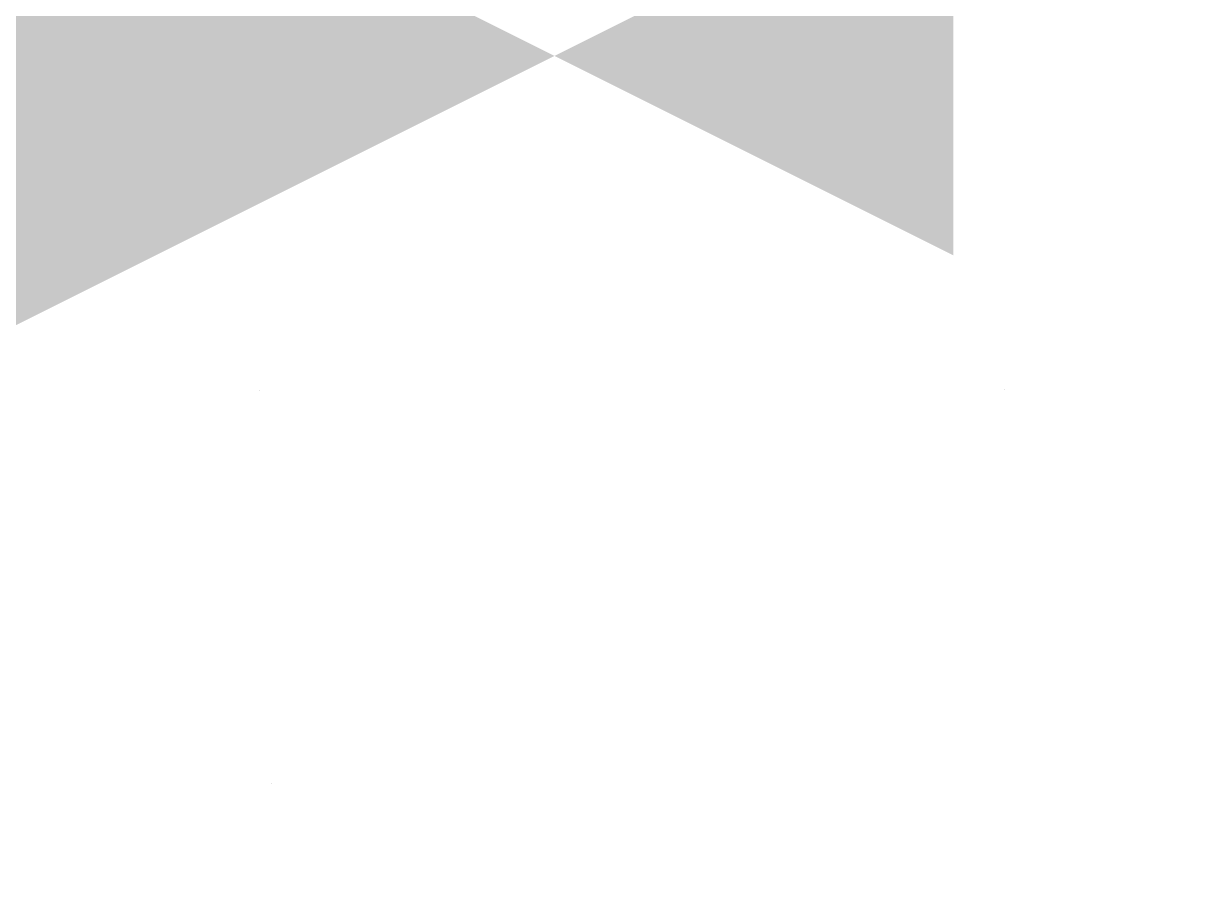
# Model space of a CAD drawing. Header units: millimetres. Extents: x -0.7 to 17.2, y -0.7 to 12.5.
# Drawn here: x 8.969 to 9.747, y 3.232 to 3.808 of the extents above; entities that cross this region are included whole.
import ezdxf

# ---------------------------------------------------------------- set-up
doc = ezdxf.new("R2010")
doc.units = ezdxf.units.MM
doc.layers.add('FITTINGS', color=7, linetype='Continuous')
doc.layers.add('TEXT', color=7, linetype='Continuous')

msp = doc.modelspace()

# ---------------------------------------------------------------- linework, layer by layer
at = {"layer": 'FITTINGS', "color": 7, "lineweight": 0, "const_width": 0.849}
msp.add_lwpolyline([(9.16852, 4.18193), (9.32519, 4.26026), (9.16852, 4.33859), (9.16852, 4.18193), (9.16852, 4.18193)], dxfattribs=at)
at = {"layer": 'TEXT', "color": 7, "lineweight": 0, "const_width": 0.0000000392}
for points in [[(9.38595, 3.59129), (9.38595, 3.59129), (9.38516, 3.58715), (9.38365, 3.58374), (9.3814, 3.58107), (9.3814, 3.58107), (9.37827, 3.57914), (9.37411, 3.57798), (9.36891, 3.57759), (9.36891, 3.57759), (9.3636, 3.57797), (9.35944, 3.57911), (9.35643, 3.58102), (9.35643, 3.58102), (9.35435, 3.58368), (9.35299, 3.5871), (9.35233, 3.59129), (9.35972, 3.59129), (9.35972, 3.59129), (9.36021, 3.5884), (9.36106, 3.58622), (9.36229, 3.58475), (9.36229, 3.58475), (9.36399, 3.58383), (9.36626, 3.58327), (9.36909, 3.58309), (9.36909, 3.58309), (9.37166, 3.58328), (9.37384, 3.58387), (9.37563, 3.58485), (9.37563, 3.58485), (9.377, 3.58634), (9.37795, 3.58849), (9.37846, 3.59129), (9.38595, 3.59129)], [(9.08735, 3.58111), (9.08735, 3.58111), (9.08093, 3.58034), (9.07549, 3.57802), (9.07103, 3.57417), (9.07103, 3.57417), (9.06773, 3.56897), (9.06575, 3.56263), (9.06509, 3.55515), (9.06509, 3.55515), (9.06571, 3.54772), (9.06755, 3.54139), (9.07063, 3.53618), (9.07063, 3.53618), (9.07494, 3.5323), (9.08049, 3.52997), (9.08726, 3.5292), (9.08726, 3.5292), (9.09004, 3.52928), (9.09271, 3.52952), (9.09528, 3.52992), (9.09528, 3.52992), (9.09779, 3.53044), (9.10025, 3.53104), (9.10267, 3.53172), (9.10267, 3.52469), (9.10267, 3.52469), (9.10024, 3.52387), (9.09777, 3.52321), (9.09524, 3.52271), (9.09524, 3.52271), (9.09252, 3.52236), (9.08947, 3.52215), (9.08609, 3.52208), (9.08609, 3.52208), (9.0799, 3.52253), (9.07443, 3.52388), (9.06969, 3.52614), (9.06969, 3.52614), (9.06567, 3.52922), (9.06238, 3.53307), (9.05982, 3.53767), (9.05982, 3.53767), (9.05799, 3.54295), (9.0569, 3.54881), (9.05653, 3.55525), (9.05653, 3.55525), (9.05693, 3.56148), (9.05811, 3.56721), (9.06009, 3.57242), (9.06009, 3.57242), (9.06284, 3.57702), (9.06634, 3.58089), (9.07059, 3.58404), (9.07059, 3.58404), (9.07555, 3.58637), (9.08117, 3.58777), (9.08745, 3.58824), (9.08745, 3.58824), (9.09394, 3.58782), (9.09986, 3.58656), (9.1052, 3.58445), (9.10196, 3.57761), (9.10196, 3.57761), (9.0999, 3.57848), (9.09769, 3.57929), (9.09533, 3.58004), (9.09533, 3.58004), (9.09282, 3.58064), (9.09016, 3.581), (9.08735, 3.58111)], [(9.1736, 3.57128), (9.15368, 3.54785), (9.17531, 3.52297), (9.1663, 3.52297), (9.14539, 3.54749), (9.14539, 3.52297), (9.138, 3.52297), (9.138, 3.54749), (9.1171, 3.52297), (9.10808, 3.52297), (9.12971, 3.54785), (9.10979, 3.57128), (9.11845, 3.57128), (9.138, 3.54785), (9.138, 3.57128), (9.14539, 3.57128), (9.14539, 3.54785), (9.16504, 3.57128), (9.1736, 3.57128)], [(9.20154, 3.5721), (9.20154, 3.5721), (9.20692, 3.57167), (9.21128, 3.57038), (9.21461, 3.56822), (9.21461, 3.56822), (9.21696, 3.56513), (9.21838, 3.56101), (9.21885, 3.55587), (9.21885, 3.52298), (9.21308, 3.52298), (9.21155, 3.52983), (9.21119, 3.52983), (9.21119, 3.52983), (9.20905, 3.52741), (9.20684, 3.52546), (9.20456, 3.52397), (9.20456, 3.52397), (9.20195, 3.52292), (9.19875, 3.52229), (9.19496, 3.52208), (9.19496, 3.52208), (9.19082, 3.52246), (9.18719, 3.52362), (9.18405, 3.52554), (9.18405, 3.52554), (9.18165, 3.52829), (9.18021, 3.53191), (9.17973, 3.53641), (9.17973, 3.53641), (9.18036, 3.54085), (9.18225, 3.54456), (9.18541, 3.54754), (9.18541, 3.54754), (9.18987, 3.54975), (9.1957, 3.55118), (9.20289, 3.55182), (9.21109, 3.55209), (9.21109, 3.55497), (9.21109, 3.55497), (9.2108, 3.55858), (9.20993, 3.56138), (9.20848, 3.56335), (9.20848, 3.56335), (9.2065, 3.56465), (9.20403, 3.56543), (9.20109, 3.56569), (9.20109, 3.56569), (9.19861, 3.56557), (9.1962, 3.56519), (9.19388, 3.56457), (9.19388, 3.56457), (9.19165, 3.56378), (9.18952, 3.56292), (9.18748, 3.562), (9.18505, 3.56795), (9.18505, 3.56795), (9.18728, 3.56903), (9.18978, 3.57001), (9.19253, 3.57087), (9.19253, 3.57087), (9.19546, 3.57155), (9.19846, 3.57196), (9.20154, 3.5721)], [(9.26716, 3.56461), (9.25138, 3.56461), (9.25138, 3.52297), (9.24354, 3.52297), (9.24354, 3.56461), (9.22795, 3.56461), (9.22795, 3.57129), (9.26716, 3.57129), (9.26716, 3.56461)], [(9.27671, 3.52297), (9.27671, 3.57128), (9.28464, 3.57128), (9.28464, 3.55145), (9.29717, 3.55145), (9.29717, 3.55145), (9.30288, 3.55107), (9.30751, 3.54993), (9.31105, 3.54803), (9.31105, 3.54803), (9.31356, 3.54537), (9.31506, 3.54194), (9.31556, 3.53776), (9.31556, 3.53776), (9.31507, 3.53356), (9.3136, 3.52996), (9.31114, 3.52698), (9.31114, 3.52698), (9.30759, 3.52476), (9.30281, 3.52342), (9.29681, 3.52297), (9.27671, 3.52297)], [(9.32358, 3.57128), (9.33151, 3.57128), (9.33151, 3.52297), (9.32358, 3.52297)], [(9.35431, 3.54181), (9.3543, 3.54096), (9.35427, 3.53988), (9.35422, 3.53856), (9.35422, 3.53856), (9.35415, 3.53712), (9.35408, 3.53567), (9.35399, 3.53423), (9.35399, 3.53423), (9.35391, 3.53289), (9.35383, 3.53175), (9.35377, 3.53081), (9.37964, 3.57128), (9.38937, 3.57128), (9.38937, 3.52297), (9.38198, 3.52297), (9.38198, 3.55145), (9.38198, 3.55145), (9.38199, 3.55251), (9.382, 3.55378), (9.38203, 3.55524), (9.38203, 3.55524), (9.38206, 3.5568), (9.38211, 3.55834), (9.38216, 3.55988), (9.38216, 3.55988), (9.38222, 3.56129), (9.38228, 3.56244), (9.38234, 3.56335), (9.35665, 3.52297), (9.34683, 3.52297), (9.34683, 3.57128), (9.35431, 3.57128), (9.35431, 3.54181)], [(9.46707, 3.55911), (9.46707, 3.55911), (9.46677, 3.55633), (9.46587, 3.55399), (9.46437, 3.55208), (9.46437, 3.55208), (9.46239, 3.55058), (9.46008, 3.54944), (9.45742, 3.54866), (9.45742, 3.5483), (9.45742, 3.5483), (9.4603, 3.54766), (9.46291, 3.54659), (9.46526, 3.5451), (9.46526, 3.5451), (9.46712, 3.54307), (9.46823, 3.54041), (9.4686, 3.53712), (9.4686, 3.53712), (9.46809, 3.53327), (9.46658, 3.52989), (9.46405, 3.52698), (9.46405, 3.52698), (9.46036, 3.52475), (9.45536, 3.52342), (9.44904, 3.52297), (9.42822, 3.52297), (9.42822, 3.57128), (9.44895, 3.57128), (9.44895, 3.57128), (9.45226, 3.57115), (9.45534, 3.57078), (9.45819, 3.57015), (9.45819, 3.57015), (9.46073, 3.56923), (9.46289, 3.56797), (9.46467, 3.56637), (9.46467, 3.56637), (9.466, 3.56438), (9.4668, 3.56196), (9.46707, 3.55911)], [(9.52213, 3.54722), (9.52213, 3.54722), (9.52146, 3.53983), (9.51943, 3.53364), (9.51605, 3.52865), (9.51605, 3.52865), (9.51152, 3.525), (9.50604, 3.5228), (9.4996, 3.52207), (9.4996, 3.52207), (9.49549, 3.5224), (9.49169, 3.52337), (9.4882, 3.525), (9.4882, 3.525), (9.4851, 3.52725), (9.48247, 3.53011), (9.48031, 3.53356), (9.48031, 3.53356), (9.47871, 3.53758), (9.47775, 3.54214), (9.47743, 3.54722), (9.47743, 3.54722), (9.4781, 3.5546), (9.48011, 3.56076), (9.48347, 3.56569), (9.48347, 3.56569), (9.48797, 3.5693), (9.49344, 3.57146), (9.49987, 3.57218), (9.49987, 3.57218), (9.50408, 3.57186), (9.50794, 3.57088), (9.51145, 3.56925), (9.51145, 3.56925), (9.51454, 3.56701), (9.51716, 3.56419), (9.51929, 3.56078), (9.51929, 3.56078), (9.52087, 3.55681), (9.52182, 3.55229), (9.52213, 3.54722)], [(9.48563, 3.54722), (9.486, 3.54191), (9.48713, 3.53738), (9.48901, 3.53365), (9.48901, 3.53365), (9.49171, 3.53088), (9.4953, 3.52921), (9.49978, 3.52865), (9.49978, 3.52865), (9.50421, 3.52921), (9.50779, 3.53087), (9.5105, 3.53365), (9.5105, 3.53365), (9.5124, 3.53738), (9.51355, 3.5419), (9.51393, 3.54722), (9.51393, 3.54722), (9.51355, 3.55252), (9.5124, 3.55699), (9.5105, 3.56065), (9.5105, 3.56065), (9.50778, 3.56335), (9.50417, 3.56498), (9.49969, 3.56552), (9.49969, 3.56552), (9.49521, 3.56498), (9.49164, 3.56335), (9.48896, 3.56065), (9.48896, 3.56065), (9.48711, 3.55699), (9.486, 3.55252), (9.48563, 3.54722)], [(9.54737, 3.57218), (9.54737, 3.57218), (9.55252, 3.57182), (9.55692, 3.57072), (9.56057, 3.56889), (9.56057, 3.56889), (9.5633, 3.56639), (9.56494, 3.56325), (9.56548, 3.55947), (9.56548, 3.55947), (9.56521, 3.55673), (9.5644, 3.5544), (9.56305, 3.55249), (9.56305, 3.55249), (9.56123, 3.55093), (9.559, 3.54969), (9.55638, 3.54875), (9.55638, 3.54839), (9.55638, 3.54839), (9.55825, 3.54778), (9.56002, 3.54703), (9.56169, 3.54614), (9.56169, 3.54614), (9.56321, 3.54508), (9.56452, 3.54382), (9.56562, 3.54236), (9.56562, 3.54236), (9.56644, 3.54064), (9.56694, 3.53863), (9.5671, 3.53631), (9.5671, 3.53631), (9.56655, 3.5325), (9.56488, 3.52912), (9.5621, 3.52617), (9.5621, 3.52617), (9.55814, 3.52389), (9.55293, 3.52253), (9.54646, 3.52207), (9.54646, 3.52207), (9.54309, 3.52217), (9.53993, 3.52245), (9.537, 3.52293), (9.537, 3.52293), (9.53434, 3.52356), (9.53199, 3.52433), (9.52997, 3.52523), (9.52997, 3.53235), (9.52997, 3.53235), (9.53214, 3.53142), (9.53455, 3.53054), (9.53722, 3.52973), (9.53722, 3.52973), (9.5401, 3.52908), (9.54315, 3.52869), (9.54637, 3.52856), (9.54637, 3.52856), (9.54979, 3.52877), (9.55284, 3.52938), (9.55552, 3.53041), (9.55552, 3.53041), (9.5576, 3.53194), (9.55885, 3.53406), (9.55926, 3.53677), (9.55926, 3.53677), (9.55773, 3.54127), (9.55313, 3.54398), (9.54547, 3.54488), (9.53898, 3.54488), (9.53898, 3.55137), (9.54421, 3.55137), (9.54421, 3.55137), (9.54808, 3.55155), (9.5514, 3.55211), (9.55417, 3.55304), (9.55417, 3.55304), (9.55625, 3.55441), (9.55749, 3.55632), (9.55791, 3.55876), (9.55791, 3.55876), (9.55759, 3.56085), (9.55665, 3.56257), (9.55507, 3.5639), (9.55507, 3.5639), (9.5529, 3.56485), (9.55019, 3.56542), (9.54692, 3.56561), (9.54692, 3.56561), (9.54438, 3.56552), (9.54205, 3.56527), (9.53993, 3.56484), (9.53993, 3.56484), (9.53785, 3.56425), (9.53565, 3.56348), (9.53331, 3.56255), (9.53051, 3.56886), (9.53051, 3.56886), (9.53575, 3.57071), (9.54137, 3.57182), (9.54737, 3.57218)], [(9.6147, 3.57128), (9.6147, 3.52964), (9.62173, 3.52964), (9.62173, 3.50621), (9.61407, 3.50621), (9.61407, 3.52297), (9.58045, 3.52297), (9.58045, 3.50621), (9.57288, 3.50621), (9.57288, 3.52964), (9.57676, 3.52964), (9.57676, 3.52964), (9.58056, 3.53562), (9.58366, 3.54212), (9.58608, 3.54915), (9.58608, 3.54915), (9.58782, 3.55648), (9.58889, 3.56386), (9.58928, 3.57129), (9.6147, 3.57128)], [(9.62362, 3.57128), (9.63209, 3.57128), (9.64255, 3.54379), (9.64255, 3.54379), (9.64342, 3.54143), (9.64423, 3.53913), (9.64498, 3.5369), (9.64498, 3.5369), (9.64564, 3.53474), (9.64618, 3.53265), (9.64661, 3.53064), (9.64697, 3.53064), (9.64697, 3.53064), (9.6474, 3.53229), (9.64797, 3.53426), (9.64868, 3.53654), (9.64868, 3.53654), (9.64947, 3.53898), (9.65028, 3.54143), (9.65111, 3.54389), (9.66093, 3.57129), (9.6695, 3.57129), (9.64868, 3.51631), (9.64868, 3.51631), (9.64683, 3.51205), (9.64465, 3.50842), (9.64214, 3.5054), (9.64214, 3.5054), (9.63913, 3.50315), (9.63546, 3.5018), (9.63111, 3.50135), (9.63111, 3.50135), (9.62972, 3.50137), (9.62846, 3.50145), (9.62732, 3.50157), (9.62732, 3.50157), (9.62629, 3.50173), (9.62536, 3.50189), (9.62453, 3.50207), (9.62453, 3.50838), (9.62453, 3.50838), (9.62523, 3.50826), (9.62603, 3.50814), (9.62692, 3.50802), (9.62692, 3.50802), (9.62786, 3.50792), (9.62884, 3.50786), (9.62984, 3.50784), (9.62984, 3.50784), (9.63243, 3.5081), (9.63467, 3.50888), (9.63656, 3.51018), (9.63656, 3.51018), (9.63814, 3.51191), (9.63948, 3.51398), (9.64057, 3.5164), (9.64309, 3.5228), (9.62362, 3.57128)], [(9.68861, 3.54767), (9.67193, 3.57129), (9.68094, 3.57129), (9.69338, 3.55308), (9.70573, 3.57129), (9.71465, 3.57129), (9.69798, 3.54767), (9.71556, 3.52297), (9.70654, 3.52297), (9.69339, 3.54226), (9.68005, 3.52297), (9.67112, 3.52297), (9.68861, 3.54767)], [(9.45904, 3.55812), (9.45877, 3.5602), (9.45794, 3.56186), (9.45656, 3.56312), (9.45656, 3.56312), (9.45457, 3.564), (9.45188, 3.56452), (9.4485, 3.5647), (9.43615, 3.5647), (9.43615, 3.55145), (9.44705, 3.55145), (9.44705, 3.55145), (9.45371, 3.55219), (9.45771, 3.55441), (9.45904, 3.55812)], [(9.59631, 3.56507), (9.59594, 3.56094), (9.59531, 3.55671), (9.59442, 3.5524), (9.59442, 3.5524), (9.5933, 3.54811), (9.59199, 3.54395), (9.5905, 3.53992), (9.5905, 3.53992), (9.58882, 3.53613), (9.58697, 3.53271), (9.58495, 3.52965), (9.60704, 3.52965), (9.60704, 3.56507), (9.59631, 3.56507)], [(9.20389, 3.54632), (9.19849, 3.54584), (9.19433, 3.54487), (9.1914, 3.54343), (9.1914, 3.54343), (9.18948, 3.54152), (9.18832, 3.53915), (9.18793, 3.53631), (9.18793, 3.53631), (9.18821, 3.53385), (9.18903, 3.53187), (9.19041, 3.53036), (9.19041, 3.53036), (9.19222, 3.52931), (9.19434, 3.52868), (9.19676, 3.52847), (9.19676, 3.52847), (9.20062, 3.52885), (9.20402, 3.52997), (9.20695, 3.53185), (9.20695, 3.53185), (9.2092, 3.53451), (9.21056, 3.53798), (9.21101, 3.54226), (9.21101, 3.54658), (9.20389, 3.54632)], [(9.29609, 3.52937), (9.2993, 3.52957), (9.3021, 3.53016), (9.30447, 3.53113), (9.30447, 3.53113), (9.30628, 3.5326), (9.30736, 3.53466), (9.30772, 3.53731), (9.30772, 3.53731), (9.30739, 3.53994), (9.3064, 3.54194), (9.30474, 3.5433), (9.30474, 3.5433), (9.30247, 3.54418), (9.29961, 3.54471), (9.29618, 3.54488), (9.28464, 3.54488), (9.28464, 3.52938), (9.29609, 3.52937)], [(9.46039, 3.53712), (9.46004, 3.53962), (9.45899, 3.54161), (9.45724, 3.54307), (9.45724, 3.54307), (9.4548, 3.54407), (9.45171, 3.54467), (9.44795, 3.54487), (9.43614, 3.54487), (9.43614, 3.52936), (9.44813, 3.52936), (9.44813, 3.52936), (9.45179, 3.52956), (9.45482, 3.53015), (9.45724, 3.53112), (9.45724, 3.53112), (9.45899, 3.53257), (9.46004, 3.53457), (9.46039, 3.53712)], [(9.57396, 3.24882), (9.56585, 3.24882), (9.56585, 3.30605), (9.54548, 3.30605), (9.54548, 3.30605), (9.54492, 3.30153), (9.54432, 3.29685), (9.54368, 3.29203), (9.54368, 3.29203), (9.54302, 3.28721), (9.54235, 3.28254), (9.54169, 3.27802), (9.54169, 3.27802), (9.54103, 3.27379), (9.54037, 3.27001), (9.53971, 3.26666), (9.53971, 3.26666), (9.53887, 3.26284), (9.53791, 3.25941), (9.53683, 3.25639), (9.53683, 3.25639), (9.53556, 3.2538), (9.53405, 3.25166), (9.53228, 3.24999), (9.53228, 3.24999), (9.53019, 3.24879), (9.52771, 3.24807), (9.52485, 3.24783), (9.52485, 3.24783), (9.52382, 3.24786), (9.52278, 3.24797), (9.52174, 3.24814), (9.52174, 3.24814), (9.52073, 3.24837), (9.51981, 3.24862), (9.51899, 3.2489), (9.51899, 3.25566), (9.51899, 3.25566), (9.51968, 3.25538), (9.52043, 3.25512), (9.52124, 3.2549), (9.52124, 3.2549), (9.5221, 3.25472), (9.523, 3.25462), (9.52394, 3.25459), (9.52394, 3.25459), (9.52562, 3.25483), (9.52705, 3.25557), (9.52822, 3.2568), (9.52822, 3.2568), (9.5292, 3.25839), (9.53003, 3.26022), (9.5307, 3.2623), (9.5307, 3.2623), (9.53127, 3.26448), (9.53178, 3.26666), (9.53223, 3.26883), (9.53223, 3.26883), (9.53275, 3.27147), (9.53334, 3.27482), (9.53399, 3.27888), (9.53399, 3.27888), (9.5347, 3.28354), (9.53545, 3.28869), (9.53624, 3.29433), (9.53624, 3.29433), (9.53706, 3.30035), (9.53789, 3.30663), (9.53873, 3.31317), (9.57397, 3.31317), (9.57396, 3.24882)], [(9.6384, 3.24882), (9.62867, 3.24882), (9.59956, 3.28144), (9.59956, 3.24882), (9.59145, 3.24882), (9.59145, 3.31317), (9.59956, 3.31317), (9.59956, 3.28199), (9.62795, 3.31317), (9.63714, 3.31317), (9.6092, 3.28189), (9.6384, 3.24882)], [(9.67554, 3.24882), (9.65436, 3.30524), (9.654, 3.30524), (9.654, 3.30524), (9.65416, 3.30316), (9.65431, 3.30065), (9.65444, 3.29771), (9.65444, 3.29771), (9.65454, 3.29451), (9.6546, 3.29122), (9.65462, 3.28784), (9.65462, 3.24882), (9.64714, 3.24882), (9.64714, 3.31317), (9.65913, 3.31317), (9.67896, 3.26044), (9.67932, 3.26044), (9.69951, 3.31317), (9.71141, 3.31317), (9.71141, 3.24882), (9.70339, 3.24882), (9.70339, 3.28838), (9.70339, 3.28838), (9.70341, 3.2915), (9.70349, 3.29459), (9.70361, 3.29767), (9.70361, 3.29767), (9.70375, 3.30054), (9.70389, 3.30303), (9.70402, 3.30515), (9.70365, 3.30515), (9.6822, 3.24882), (9.67554, 3.24882)], [(9.15188, 3.29712), (9.15188, 3.25548), (9.15891, 3.25548), (9.15891, 3.23205), (9.15125, 3.23205), (9.15125, 3.24881), (9.11763, 3.24881), (9.11763, 3.23205), (9.11006, 3.23205), (9.11006, 3.25548), (9.11394, 3.25548), (9.11394, 3.25548), (9.11774, 3.26146), (9.12085, 3.26796), (9.12327, 3.275), (9.12327, 3.275), (9.125, 3.28232), (9.12607, 3.2897), (9.12646, 3.29713), (9.15188, 3.29712)], [(9.18667, 3.29794), (9.18667, 3.29794), (9.19205, 3.29751), (9.19641, 3.29622), (9.19974, 3.29407), (9.19974, 3.29407), (9.20209, 3.29097), (9.20351, 3.28685), (9.20398, 3.28172), (9.20398, 3.24882), (9.19821, 3.24882), (9.19668, 3.25567), (9.19631, 3.25567), (9.19631, 3.25567), (9.19418, 3.25326), (9.19197, 3.2513), (9.18969, 3.24981), (9.18969, 3.24981), (9.18708, 3.24876), (9.18388, 3.24813), (9.18009, 3.24792), (9.18009, 3.24792), (9.17595, 3.2483), (9.17232, 3.24946), (9.16918, 3.25139), (9.16918, 3.25139), (9.16678, 3.25414), (9.16534, 3.25776), (9.16486, 3.26225), (9.16486, 3.26225), (9.16549, 3.26669), (9.16738, 3.2704), (9.17053, 3.27338), (9.17053, 3.27338), (9.175, 3.2756), (9.18083, 3.27702), (9.18802, 3.27766), (9.19622, 3.27793), (9.19622, 3.28081), (9.19622, 3.28081), (9.19593, 3.28443), (9.19506, 3.28722), (9.19361, 3.28919), (9.19361, 3.28919), (9.19163, 3.29049), (9.18916, 3.29127), (9.18622, 3.29154), (9.18622, 3.29154), (9.18374, 3.29141), (9.18133, 3.29103), (9.17901, 3.29041), (9.17901, 3.29041), (9.17678, 3.28962), (9.17464, 3.28877), (9.17261, 3.28784), (9.17018, 3.29379), (9.17018, 3.29379), (9.17241, 3.29487), (9.17491, 3.29585), (9.17766, 3.29672), (9.17766, 3.29672), (9.18058, 3.29739), (9.18359, 3.2978), (9.18667, 3.29794)], [(9.25779, 3.28496), (9.25779, 3.28496), (9.25749, 3.28217), (9.25659, 3.27983), (9.25509, 3.27792), (9.25509, 3.27792), (9.25311, 3.27642), (9.2508, 3.27528), (9.24814, 3.2745), (9.24814, 3.27414), (9.24814, 3.27414), (9.25101, 3.2735), (9.25363, 3.27244), (9.25598, 3.27094), (9.25598, 3.27094), (9.25784, 3.26891), (9.25895, 3.26626), (9.25932, 3.26297), (9.25932, 3.26297), (9.25881, 3.25911), (9.2573, 3.25573), (9.25477, 3.25282), (9.25477, 3.25282), (9.25108, 3.25059), (9.24608, 3.24926), (9.23976, 3.24881), (9.21894, 3.24881), (9.21894, 3.29712), (9.23967, 3.29712), (9.23967, 3.29712), (9.24298, 3.297), (9.24606, 3.29662), (9.24891, 3.29599), (9.24891, 3.29599), (9.25145, 3.29507), (9.25361, 3.29381), (9.25539, 3.29221), (9.25539, 3.29221), (9.25672, 3.29022), (9.25752, 3.2878), (9.25779, 3.28496)], [(9.27834, 3.26765), (9.27834, 3.26765), (9.27833, 3.26681), (9.2783, 3.26573), (9.27825, 3.2644), (9.27825, 3.2644), (9.27818, 3.26296), (9.27811, 3.26152), (9.27802, 3.26008), (9.27802, 3.26008), (9.27794, 3.25874), (9.27786, 3.2576), (9.2778, 3.25665), (9.30367, 3.29712), (9.3134, 3.29712), (9.3134, 3.24882), (9.30601, 3.24882), (9.30601, 3.2773), (9.30601, 3.2773), (9.30602, 3.27836), (9.30603, 3.27962), (9.30606, 3.28108), (9.30606, 3.28108), (9.30609, 3.28264), (9.30614, 3.28419), (9.30619, 3.28573), (9.30619, 3.28573), (9.30625, 3.28713), (9.30631, 3.28829), (9.30637, 3.28919), (9.28068, 3.24882), (9.27086, 3.24882), (9.27086, 3.29712), (9.27834, 3.29712), (9.27834, 3.26765)], [(9.36215, 3.29046), (9.34638, 3.29046), (9.34638, 3.24882), (9.33854, 3.24882), (9.33854, 3.29046), (9.32295, 3.29046), (9.32295, 3.29713), (9.36215, 3.29713), (9.36215, 3.29046)], [(9.40307, 3.29712), (9.40307, 3.27703), (9.4293, 3.27703), (9.4293, 3.29712), (9.43723, 3.29712), (9.43723, 3.24882), (9.4293, 3.24882), (9.4293, 3.27036), (9.40307, 3.27036), (9.40307, 3.24882), (9.39514, 3.24882), (9.39514, 3.29712), (9.40307, 3.29712)], [(9.47085, 3.29794), (9.47085, 3.29794), (9.47623, 3.29751), (9.48058, 3.29622), (9.48392, 3.29407), (9.48392, 3.29407), (9.48627, 3.29097), (9.48768, 3.28685), (9.48816, 3.28172), (9.48816, 3.24882), (9.48239, 3.24882), (9.48085, 3.25567), (9.48049, 3.25567), (9.48049, 3.25567), (9.47835, 3.25326), (9.47615, 3.2513), (9.47387, 3.24981), (9.47387, 3.24981), (9.47126, 3.24876), (9.46806, 3.24813), (9.46427, 3.24792), (9.46427, 3.24792), (9.46013, 3.2483), (9.4565, 3.24946), (9.45336, 3.25139), (9.45336, 3.25139), (9.45096, 3.25414), (9.44952, 3.25776), (9.44904, 3.26225), (9.44904, 3.26225), (9.44967, 3.26669), (9.45156, 3.2704), (9.45471, 3.27338), (9.45471, 3.27338), (9.45918, 3.2756), (9.46501, 3.27702), (9.4722, 3.27766), (9.4804, 3.27793), (9.4804, 3.28081), (9.4804, 3.28081), (9.48011, 3.28443), (9.47924, 3.28722), (9.47779, 3.28919), (9.47779, 3.28919), (9.4758, 3.29049), (9.47334, 3.29127), (9.4704, 3.29154), (9.4704, 3.29154), (9.46791, 3.29141), (9.46551, 3.29103), (9.46319, 3.29041), (9.46319, 3.29041), (9.46096, 3.28962), (9.45882, 3.28877), (9.45679, 3.28784), (9.45436, 3.29379), (9.45436, 3.29379), (9.45659, 3.29487), (9.45908, 3.29585), (9.46184, 3.29672), (9.46184, 3.29672), (9.46476, 3.29739), (9.46777, 3.2978), (9.47085, 3.29794)], [(9.05797, 3.28171), (9.05797, 3.28171), (9.05829, 3.2854), (9.05925, 3.28828), (9.06086, 3.29037), (9.06086, 3.29037), (9.06293, 3.29177), (9.0653, 3.29261), (9.06798, 3.29289), (9.06798, 3.29289), (9.07065, 3.29261), (9.07303, 3.29177), (9.0751, 3.29036), (9.0751, 3.29036), (9.0767, 3.28828), (9.07766, 3.2854), (9.07798, 3.28171), (9.07798, 3.28171), (9.07766, 3.27812), (9.0767, 3.27526), (9.0751, 3.27315), (9.0751, 3.27315), (9.07302, 3.2717), (9.07065, 3.27083), (9.06798, 3.27053), (9.06798, 3.27053), (9.0653, 3.27083), (9.06293, 3.2717), (9.06085, 3.27315), (9.06085, 3.27315), (9.05925, 3.27526), (9.05829, 3.27812), (9.05797, 3.28171)], [(9.13349, 3.29091), (9.13312, 3.28678), (9.13249, 3.28256), (9.1316, 3.27824), (9.1316, 3.27824), (9.13048, 3.27395), (9.12918, 3.26979), (9.12768, 3.26576), (9.12768, 3.26576), (9.12601, 3.26198), (9.12416, 3.25855), (9.12214, 3.25549), (9.14422, 3.25549), (9.14422, 3.29091), (9.13349, 3.29091)], [(9.24976, 3.28396), (9.24948, 3.28604), (9.24866, 3.28771), (9.24728, 3.28896), (9.24728, 3.28896), (9.24528, 3.28984), (9.2426, 3.29037), (9.23922, 3.29054), (9.22687, 3.29054), (9.22687, 3.27729), (9.23777, 3.27729), (9.23777, 3.27729), (9.24443, 3.27803), (9.24843, 3.28026), (9.24976, 3.28396)], [(9.18901, 3.27216), (9.18362, 3.27168), (9.17946, 3.27072), (9.17653, 3.26927), (9.17653, 3.26927), (9.1746, 3.26736), (9.17345, 3.26499), (9.17306, 3.26216), (9.17306, 3.26216), (9.17334, 3.25969), (9.17416, 3.25771), (9.17554, 3.25621), (9.17554, 3.25621), (9.17735, 3.25515), (9.17946, 3.25452), (9.18189, 3.25431), (9.18189, 3.25431), (9.18575, 3.25469), (9.18915, 3.25582), (9.19208, 3.25769), (9.19208, 3.25769), (9.19433, 3.26035), (9.19568, 3.26382), (9.19613, 3.2681), (9.19613, 3.27243), (9.18901, 3.27216)], [(9.25111, 3.26296), (9.25076, 3.26546), (9.24971, 3.26745), (9.24796, 3.26891), (9.24796, 3.26891), (9.24552, 3.26991), (9.24243, 3.27051), (9.23867, 3.27071), (9.22686, 3.27071), (9.22686, 3.25521), (9.23885, 3.25521), (9.23885, 3.25521), (9.24251, 3.2554), (9.24554, 3.25599), (9.24796, 3.25697), (9.24796, 3.25697), (9.24971, 3.25841), (9.25076, 3.26041), (9.25111, 3.26296)], [(9.47319, 3.27216), (9.4678, 3.27168), (9.46364, 3.27072), (9.46071, 3.26927), (9.46071, 3.26927), (9.45878, 3.26736), (9.45762, 3.26499), (9.45724, 3.26216), (9.45724, 3.26216), (9.45751, 3.25969), (9.45834, 3.25771), (9.45972, 3.25621), (9.45972, 3.25621), (9.46152, 3.25515), (9.46364, 3.25452), (9.46607, 3.25431), (9.46607, 3.25431), (9.46993, 3.25469), (9.47332, 3.25582), (9.47626, 3.25769), (9.47626, 3.25769), (9.47851, 3.26035), (9.47986, 3.26382), (9.48031, 3.2681), (9.48031, 3.27243), (9.47319, 3.27216)]]:
    msp.add_lwpolyline(points, dxfattribs=at)

doc.saveas('drawing.dxf')
